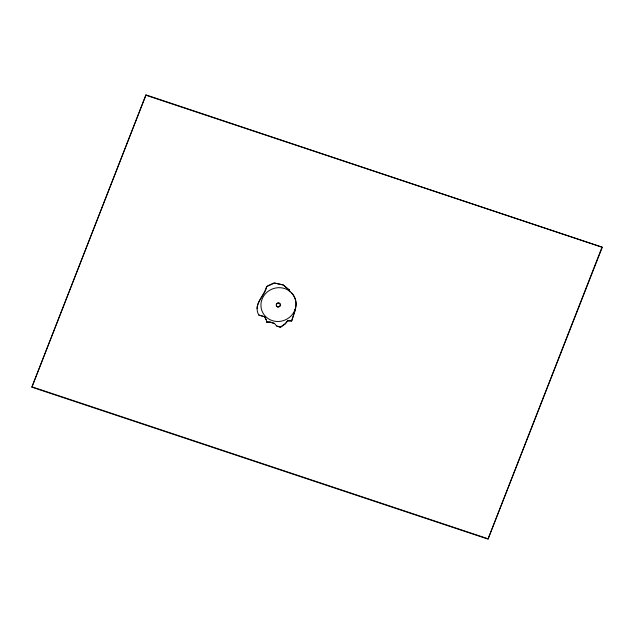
<?xml version="1.0" encoding="UTF-8"?>
<svg xmlns="http://www.w3.org/2000/svg" width="634" height="634" viewBox="0 0 634 634"><rect width="100%" height="100%" fill="white"/><g stroke="black" fill="none" stroke-linecap="round" stroke-linejoin="round"><path stroke-width="0.95" d="M258.783 315.027L264.6 316.667L266.209 319.702L264.687 316.865L258.783 315.027C253.021 304.478 263.799 296.696 266.343 287.194M266.668 286.37L266.748 286.568C265.163 294.596 257.071 300.904 257.079 308.584M291.664 320.978C296.839 304.027 296.823 305.77 291.664 320.978L287.622 320.907L285.458 323.752L280.497 327.303L276.717 326.042L274.451 323.451L270.036 321.985L266.668 322.04L270.124 322.183L274.451 323.451M145.978 94.902L31.866 387.144L488.021 539.098L602.3 247.252L145.978 94.902L31.866 387.144M601.777 247.775L488.021 539.098M276.717 326.042L280.418 327.104L285.379 323.554L287.535 320.717L291.585 320.78M267.485 285.989L274.062 282.946L283.303 285.062L289.31 290.079L283.216 284.864L274.982 283.136M266.748 286.568L274.15 283.144M146.137 95.29L602.3 247.252M32.635 387.065L486.92 538.393M289.223 289.881L289.992 291.624M266.129 319.512L266.748 322.238M295.143 309.693A17.673 16.777 -22.4 0 0 291.791 293.225L288.28 290.229A17.673 16.777 -22.4 0 0 261.145 302.561A17.673 16.777 -22.4 0 0 283.319 320.653A17.673 16.777 -22.4 0 0 291.711 293.027M277.835 306.943A2.037 1.934 -22.4 0 0 280.323 304.478A2.037 1.934 -22.4 0 0 276.939 303.71A2.037 1.934 -22.4 0 0 277.835 306.943M277.755 306.745A2.037 1.934 -22.4 0 0 280.244 304.28A2.037 1.934 -22.4 0 0 276.86 303.512A2.037 1.934 -22.4 0 0 277.755 306.745"/></g></svg>
